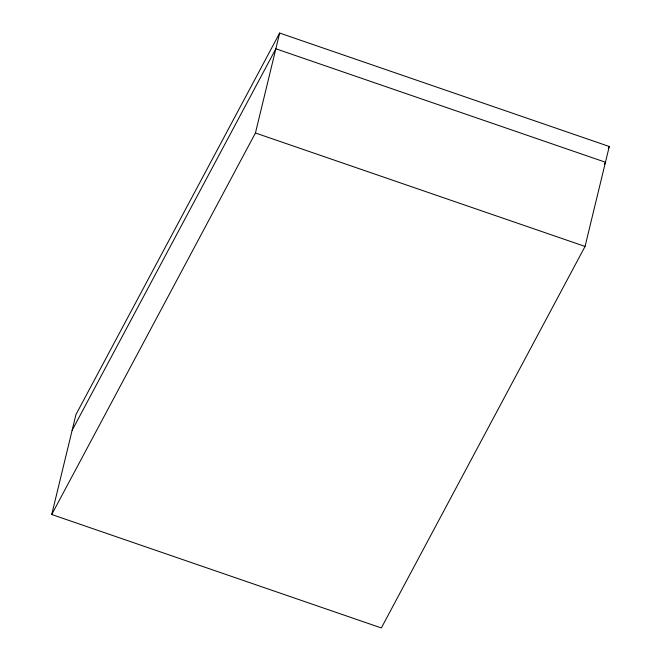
<?xml version="1.0" encoding="UTF-8"?>
<svg xmlns="http://www.w3.org/2000/svg" width="661" height="661" viewBox="0 0 661 661"><rect width="100%" height="100%" fill="white"/><g stroke="black" fill="none" stroke-linecap="round" stroke-linejoin="round"><path stroke-width="0.99" d="M51.732 514.506L75.949 414.563L279.661 33.05L609.268 146.494L585.051 246.437L381.339 627.95L51.732 514.506L255.435 132.993L279.661 33.05M72.132 430.303L275.844 48.79L605.459 162.234L604.485 164.052M608.302 148.312L609.268 146.494M255.435 132.993L585.051 246.437"/></g></svg>
